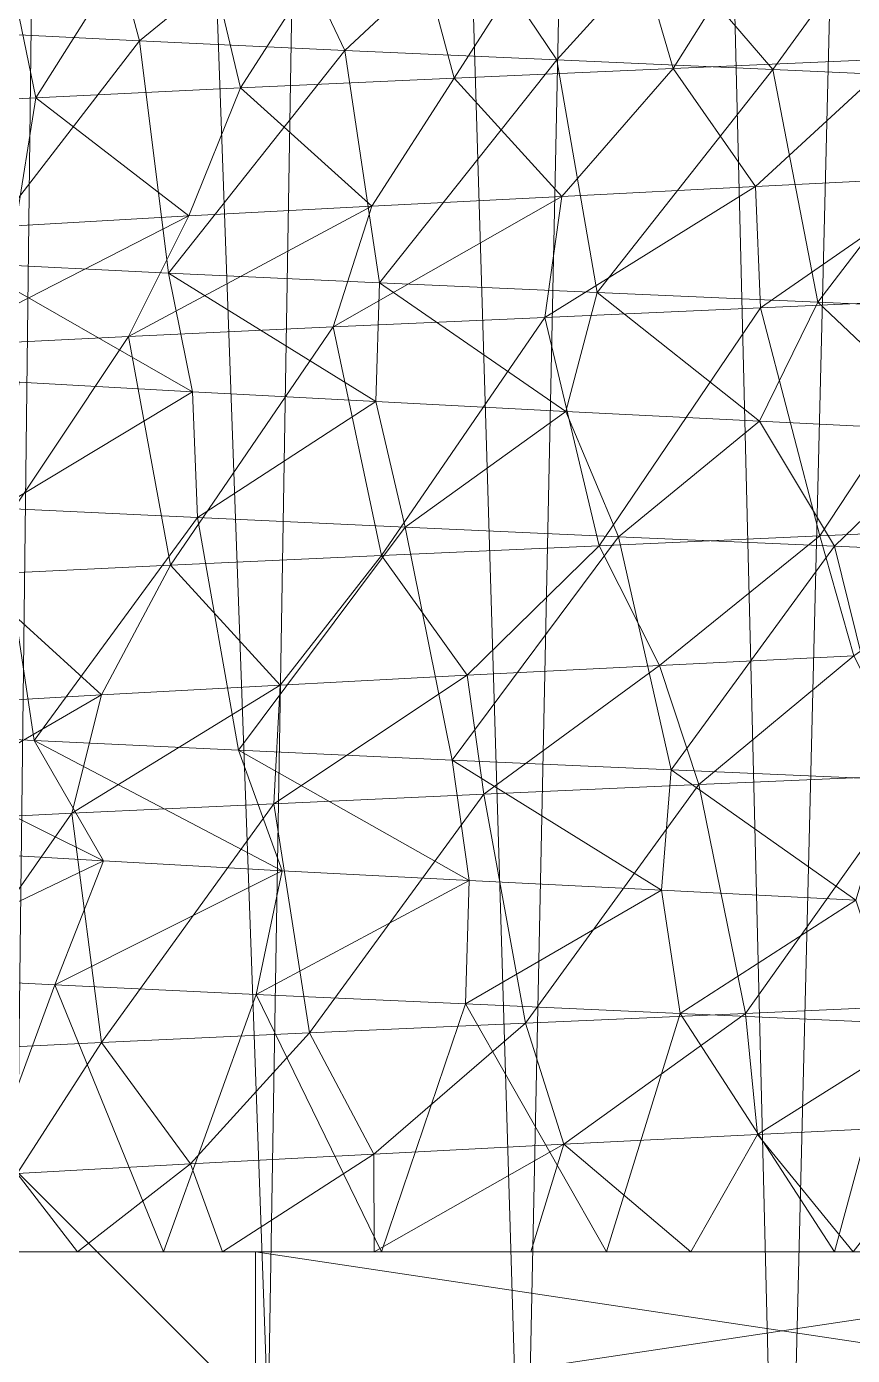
# Model space of a CAD drawing. Header units: millimetres. Extents: x -104 to 115, y -53 to 68.
# Drawn here: x -2.35 to 6.25, y 13.84 to 27.68 of the extents above; entities that cross this region are included whole.
import ezdxf

# ---------------------------------------------------------------- set-up
doc = ezdxf.new("R2010")
doc.units = ezdxf.units.MM

msp = doc.modelspace()

# ---------------------------------------------------------------- linework, layer by layer
at = {"color": 7, "lineweight": 0}
for points in [[(-2.447, 15.754, -53.666), (-1.823, 68.125, -53.847), (-4.637, 68.125, -52.899), (-2.447, 15.754, -53.666)], [(-2.447, 15.754, -1.181), (-4.637, 68.125, -1.948), (-1.823, 68.125, -1), (-2.447, 15.754, -1.181)], [(0.163, 13.143, -54.32), (-1.823, 68.125, -53.847), (-2.447, 15.754, -53.666), (0.163, 13.143, -54.32)], [(-2.447, 15.754, -1.181), (-1.823, 68.125, -1), (0.163, 13.143, -0.527), (-2.447, 15.754, -1.181)], [(0.163, 13.143, -54.32), (1.077, 68.125, -54.485), (-1.823, 68.125, -53.847), (0.163, 13.143, -54.32)], [(0.163, 13.143, -0.527), (-1.823, 68.125, -1), (1.077, 68.125, -0.361), (0.163, 13.143, -0.527)], [(2.825, 10.481, -54.715), (1.077, 68.125, -54.485), (0.163, 13.143, -54.32), (2.825, 10.481, -54.715)], [(0.163, 13.143, -0.527), (1.077, 68.125, -0.361), (2.825, 10.481, -0.132), (0.163, 13.143, -0.527)], [(2.825, 10.481, -54.715), (4.029, 68.125, -54.806), (1.077, 68.125, -54.485), (2.825, 10.481, -54.715)], [(2.825, 10.481, -0.132), (1.077, 68.125, -0.361), (4.029, 68.125, -0.04), (2.825, 10.481, -0.132)], [(2.825, 10.481, -0.132), (4.029, 68.125, -0.04), (5.513, 7.793, 0), (2.825, 10.481, -0.132)], [(5.513, 7.793, -54.847), (4.029, 68.125, -54.806), (2.825, 10.481, -54.715), (5.513, 7.793, -54.847)], [(5.513, 7.793, 0), (4.029, 68.125, -0.04), (6.998, 68.125, -0.04), (5.513, 7.793, 0)], [(5.513, 7.793, -54.847), (6.998, 68.125, -54.806), (4.029, 68.125, -54.806), (5.513, 7.793, -54.847)], [(5.513, 7.793, 0), (6.998, 68.125, -0.04), (8.201, 10.481, -0.132), (5.513, 7.793, 0)], [(8.201, 10.481, -54.715), (6.998, 68.125, -54.806), (5.513, 7.793, -54.847), (8.201, 10.481, -54.715)], [(2.097, 27.145, -44.918), (1.464, 29.519, -44.782), (3.684, 29.619, -45.154), (2.097, 27.145, -44.918)], [(2.097, 27.145, -44.918), (3.684, 29.619, -45.154), (4.378, 27.246, -45.212), (2.097, 27.145, -44.918)], [(4.378, 27.246, -45.212), (3.684, 29.619, -45.154), (5.934, 29.718, -45.244), (4.378, 27.246, -45.212)], [(4.378, 27.246, -45.212), (5.934, 29.718, -45.244), (6.678, 27.348, -45.21), (4.378, 27.246, -45.212)], [(-0.127, 27.044, -44.333), (-0.692, 29.42, -44.134), (1.464, 29.519, -44.782), (-0.127, 27.044, -44.333)], [(-0.127, 27.044, -44.333), (1.464, 29.519, -44.782), (2.097, 27.145, -44.918), (-0.127, 27.044, -44.333)], [(-2.257, 26.942, -43.466), (-2.749, 29.321, -43.218), (-0.692, 29.42, -44.134), (-2.257, 26.942, -43.466)], [(-2.257, 26.942, -43.466), (-0.692, 29.42, -44.134), (-0.127, 27.044, -44.333), (-2.257, 26.942, -43.466)], [(-4.258, 26.841, -42.332), (-2.749, 29.321, -43.218), (-2.257, 26.942, -43.466), (-4.258, 26.841, -42.332)], [(-1.176, 27.534, -10.901), (-1.534, 28.865, -13.471), (-3.205, 27.633, -11.876), (-1.176, 27.534, -10.901)], [(-1.176, 27.534, -10.901), (0.328, 28.764, -12.677), (-1.534, 28.865, -13.471), (-1.176, 27.534, -10.901)], [(0.96, 27.434, -10.189), (0.328, 28.764, -12.677), (-1.176, 27.534, -10.901), (0.96, 27.434, -10.189)], [(0.96, 27.434, -10.189), (2.276, 28.662, -12.131), (0.328, 28.764, -12.677), (0.96, 27.434, -10.189)], [(3.169, 27.335, -9.753), (2.276, 28.662, -12.131), (0.96, 27.434, -10.189), (3.169, 27.335, -9.753)], [(3.169, 27.335, -9.753), (4.278, 28.56, -11.841), (2.276, 28.662, -12.131), (3.169, 27.335, -9.753)], [(5.415, 27.236, -9.598), (4.278, 28.56, -11.841), (3.169, 27.335, -9.753), (5.415, 27.236, -9.598)], [(5.415, 27.236, -9.598), (6.302, 28.458, -11.812), (4.278, 28.56, -11.841), (5.415, 27.236, -9.598)], [(7.663, 27.136, -9.728), (6.302, 28.458, -11.812), (5.415, 27.236, -9.598), (7.663, 27.136, -9.728)], [(-2.964, 25.218, -11.743), (-1.176, 27.534, -10.901), (-3.205, 27.633, -11.876), (-2.964, 25.218, -11.743)], [(-0.874, 25.116, -10.782), (-1.176, 27.534, -10.901), (-2.964, 25.218, -11.743), (-0.874, 25.116, -10.782)], [(-0.874, 25.116, -10.782), (0.96, 27.434, -10.189), (-1.176, 27.534, -10.901), (-0.874, 25.116, -10.782)], [(1.322, 25.015, -10.098), (0.96, 27.434, -10.189), (-0.874, 25.116, -10.782), (1.322, 25.015, -10.098)], [(1.322, 25.015, -10.098), (3.169, 27.335, -9.753), (0.96, 27.434, -10.189), (1.322, 25.015, -10.098)], [(3.587, 24.913, -9.703), (3.169, 27.335, -9.753), (1.322, 25.015, -10.098), (3.587, 24.913, -9.703)], [(3.587, 24.913, -9.703), (5.415, 27.236, -9.598), (3.169, 27.335, -9.753), (3.587, 24.913, -9.703)], [(6.678, 27.348, -45.21), (5.236, 26.016, -43.052), (4.378, 27.246, -45.212), (6.678, 27.348, -45.21)], [(6.678, 27.348, -45.21), (7.257, 26.118, -42.957), (5.236, 26.016, -43.052), (6.678, 27.348, -45.21)], [(2.097, 27.145, -44.918), (1.242, 25.812, -42.46), (-0.127, 27.044, -44.333), (2.097, 27.145, -44.918)], [(2.097, 27.145, -44.918), (3.22, 25.914, -42.885), (1.242, 25.812, -42.46), (2.097, 27.145, -44.918)], [(4.378, 27.246, -45.212), (3.22, 25.914, -42.885), (2.097, 27.145, -44.918), (4.378, 27.246, -45.212)], [(4.378, 27.246, -45.212), (5.236, 26.016, -43.052), (3.22, 25.914, -42.885), (4.378, 27.246, -45.212)], [(5.885, 24.812, -9.602), (5.415, 27.236, -9.598), (3.587, 24.913, -9.703), (5.885, 24.812, -9.602)], [(5.885, 24.812, -9.602), (7.663, 27.136, -9.728), (5.415, 27.236, -9.598), (5.885, 24.812, -9.602)], [(8.177, 24.711, -9.798), (7.663, 27.136, -9.728), (5.885, 24.812, -9.602), (8.177, 24.711, -9.798)], [(-0.127, 27.044, -44.333), (-0.665, 25.711, -41.782), (-2.257, 26.942, -43.466), (-0.127, 27.044, -44.333)], [(-0.127, 27.044, -44.333), (1.242, 25.812, -42.46), (-0.665, 25.711, -41.782), (-0.127, 27.044, -44.333)], [(-2.257, 26.942, -43.466), (-2.468, 25.609, -40.863), (-4.258, 26.841, -42.332), (-2.257, 26.942, -43.466)], [(-2.257, 26.942, -43.466), (-0.665, 25.711, -41.782), (-2.468, 25.609, -40.863), (-2.257, 26.942, -43.466)], [(3.044, 24.654, -45.077), (3.22, 25.914, -42.885), (5.236, 26.016, -43.052), (3.044, 24.654, -45.077)], [(3.044, 24.654, -45.077), (5.236, 26.016, -43.052), (5.289, 24.753, -45.247), (3.044, 24.654, -45.077)], [(5.289, 24.753, -45.247), (5.236, 26.016, -43.052), (7.257, 26.118, -42.957), (5.289, 24.753, -45.247)], [(5.289, 24.753, -45.247), (7.257, 26.118, -42.957), (7.538, 24.853, -45.133), (5.289, 24.753, -45.247)], [(0.839, 24.555, -44.625), (1.242, 25.812, -42.46), (3.22, 25.914, -42.885), (0.839, 24.555, -44.625)], [(0.839, 24.555, -44.625), (3.22, 25.914, -42.885), (3.044, 24.654, -45.077), (0.839, 24.555, -44.625)], [(-1.292, 24.455, -43.898), (-0.665, 25.711, -41.782), (1.242, 25.812, -42.46), (-1.292, 24.455, -43.898)], [(-1.292, 24.455, -43.898), (1.242, 25.812, -42.46), (0.839, 24.555, -44.625), (-1.292, 24.455, -43.898)], [(-3.314, 24.356, -42.909), (-2.468, 25.609, -40.863), (-0.665, 25.711, -41.782), (-3.314, 24.356, -42.909)], [(-3.314, 24.356, -42.909), (-0.665, 25.711, -41.782), (-1.292, 24.455, -43.898), (-3.314, 24.356, -42.909)], [(-2.964, 25.218, -11.743), (-2.431, 23.981, -13.961), (-0.626, 23.879, -13.048), (-2.964, 25.218, -11.743)], [(-2.964, 25.218, -11.743), (-0.626, 23.879, -13.048), (-0.874, 25.116, -10.782), (-2.964, 25.218, -11.743)], [(-0.874, 25.116, -10.782), (-0.626, 23.879, -13.048), (1.283, 23.777, -12.375), (-0.874, 25.116, -10.782)], [(-0.874, 25.116, -10.782), (1.283, 23.777, -12.375), (1.322, 25.015, -10.098), (-0.874, 25.116, -10.782)], [(1.322, 25.015, -10.098), (1.283, 23.777, -12.375), (3.262, 23.675, -11.955), (1.322, 25.015, -10.098)], [(1.322, 25.015, -10.098), (3.262, 23.675, -11.955), (3.587, 24.913, -9.703), (1.322, 25.015, -10.098)], [(3.587, 24.913, -9.703), (3.262, 23.675, -11.955), (5.279, 23.574, -11.794), (3.587, 24.913, -9.703)], [(3.587, 24.913, -9.703), (5.279, 23.574, -11.794), (5.885, 24.812, -9.602), (3.587, 24.913, -9.703)], [(5.885, 24.812, -9.602), (5.279, 23.574, -11.794), (7.3, 23.472, -11.894), (5.885, 24.812, -9.602)], [(5.905, 22.378, -45.244), (5.289, 24.753, -45.247), (7.538, 24.853, -45.133), (5.905, 22.378, -45.244)], [(5.885, 24.812, -9.602), (7.3, 23.472, -11.894), (8.177, 24.711, -9.798), (5.885, 24.812, -9.602)], [(5.905, 22.378, -45.244), (7.538, 24.853, -45.133), (8.197, 22.479, -45.045), (5.905, 22.378, -45.244)], [(1.341, 22.175, -44.753), (0.839, 24.555, -44.625), (3.044, 24.654, -45.077), (1.341, 22.175, -44.753)], [(1.341, 22.175, -44.753), (3.044, 24.654, -45.077), (3.607, 22.276, -45.146), (1.341, 22.175, -44.753)], [(3.607, 22.276, -45.146), (3.044, 24.654, -45.077), (5.289, 24.753, -45.247), (3.607, 22.276, -45.146)], [(3.607, 22.276, -45.146), (5.289, 24.753, -45.247), (5.905, 22.378, -45.244), (3.607, 22.276, -45.146)], [(-0.855, 22.073, -44.072), (-1.292, 24.455, -43.898), (0.839, 24.555, -44.625), (-0.855, 22.073, -44.072)], [(-0.855, 22.073, -44.072), (0.839, 24.555, -44.625), (1.341, 22.175, -44.753), (-0.855, 22.073, -44.072)], [(-2.946, 21.972, -43.113), (-3.314, 24.356, -42.909), (-1.292, 24.455, -43.898), (-2.946, 21.972, -43.113)], [(-2.946, 21.972, -43.113), (-1.292, 24.455, -43.898), (-0.855, 22.073, -44.072), (-2.946, 21.972, -43.113)], [(-2.637, 22.668, -11.571), (-0.626, 23.879, -13.048), (-2.431, 23.981, -13.961), (-2.637, 22.668, -11.571)], [(-0.574, 22.569, -10.67), (-0.626, 23.879, -13.048), (-2.637, 22.668, -11.571), (-0.574, 22.569, -10.67)], [(-0.574, 22.569, -10.67), (1.283, 23.777, -12.375), (-0.626, 23.879, -13.048), (-0.574, 22.569, -10.67)], [(1.587, 22.47, -10.036), (1.283, 23.777, -12.375), (-0.574, 22.569, -10.67), (1.587, 22.47, -10.036)], [(1.587, 22.47, -10.036), (3.262, 23.675, -11.955), (1.283, 23.777, -12.375), (1.587, 22.47, -10.036)], [(3.81, 22.37, -9.68), (3.262, 23.675, -11.955), (1.587, 22.47, -10.036), (3.81, 22.37, -9.68)], [(3.81, 22.37, -9.68), (5.279, 23.574, -11.794), (3.262, 23.675, -11.955), (3.81, 22.37, -9.68)], [(6.06, 22.271, -9.607), (5.279, 23.574, -11.794), (3.81, 22.37, -9.68), (6.06, 22.271, -9.607)], [(6.06, 22.271, -9.607), (7.3, 23.472, -11.894), (5.279, 23.574, -11.794), (6.06, 22.271, -9.607)], [(8.301, 22.172, -9.818), (7.3, 23.472, -11.894), (6.06, 22.271, -9.607), (8.301, 22.172, -9.818)], [(-2.275, 20.247, -11.39), (-2.637, 22.668, -11.571), (-4.275, 20.349, -12.526), (-2.275, 20.247, -11.39)], [(-2.275, 20.247, -11.39), (-0.574, 22.569, -10.67), (-2.637, 22.668, -11.571), (-2.275, 20.247, -11.39)], [(-0.146, 20.146, -10.52), (-0.574, 22.569, -10.67), (-2.275, 20.247, -11.39), (-0.146, 20.146, -10.52)], [(-0.146, 20.146, -10.52), (1.587, 22.47, -10.036), (-0.574, 22.569, -10.67), (-0.146, 20.146, -10.52)], [(2.078, 20.045, -9.932), (1.587, 22.47, -10.036), (-0.146, 20.146, -10.52), (2.078, 20.045, -9.932)], [(2.078, 20.045, -9.932), (3.81, 22.37, -9.68), (1.587, 22.47, -10.036), (2.078, 20.045, -9.932)], [(8.197, 22.479, -45.045), (6.259, 21.131, -43.037), (5.905, 22.378, -45.244), (8.197, 22.479, -45.045)], [(4.358, 19.943, -9.636), (3.81, 22.37, -9.68), (2.078, 20.045, -9.932), (4.358, 19.943, -9.636)], [(5.905, 22.378, -45.244), (4.236, 21.029, -43.002), (3.607, 22.276, -45.146), (5.905, 22.378, -45.244)], [(4.358, 19.943, -9.636), (6.06, 22.271, -9.607), (3.81, 22.37, -9.68), (4.358, 19.943, -9.636)], [(5.905, 22.378, -45.244), (6.259, 21.131, -43.037), (4.236, 21.029, -43.002), (5.905, 22.378, -45.244)], [(1.341, 22.175, -44.753), (0.287, 20.826, -42.155), (-0.855, 22.073, -44.072), (1.341, 22.175, -44.753)], [(1.341, 22.175, -44.753), (2.234, 20.928, -42.707), (0.287, 20.826, -42.155), (1.341, 22.175, -44.753)], [(3.607, 22.276, -45.146), (2.234, 20.928, -42.707), (1.341, 22.175, -44.753), (3.607, 22.276, -45.146)], [(3.607, 22.276, -45.146), (4.236, 21.029, -43.002), (2.234, 20.928, -42.707), (3.607, 22.276, -45.146)], [(6.658, 19.842, -9.635), (6.06, 22.271, -9.607), (4.358, 19.943, -9.636), (6.658, 19.842, -9.635)], [(6.658, 19.842, -9.635), (8.301, 22.172, -9.818), (6.06, 22.271, -9.607), (6.658, 19.842, -9.635)], [(-0.855, 22.073, -44.072), (-1.572, 20.724, -41.357), (-2.946, 21.972, -43.113), (-0.855, 22.073, -44.072)], [(-0.855, 22.073, -44.072), (0.287, 20.826, -42.155), (-1.572, 20.724, -41.357), (-0.855, 22.073, -44.072)], [(-2.946, 21.972, -43.113), (-1.572, 20.724, -41.357), (-3.312, 20.622, -40.325), (-2.946, 21.972, -43.113)], [(4.645, 19.789, -45.227), (4.236, 21.029, -43.002), (6.259, 21.131, -43.037), (4.645, 19.789, -45.227)], [(4.645, 19.789, -45.227), (6.259, 21.131, -43.037), (6.896, 19.888, -45.195), (4.645, 19.789, -45.227)], [(0.22, 19.59, -44.444), (0.287, 20.826, -42.155), (2.234, 20.928, -42.707), (0.22, 19.59, -44.444)], [(0.22, 19.59, -44.444), (2.234, 20.928, -42.707), (2.408, 19.689, -44.976), (0.22, 19.59, -44.444)], [(2.408, 19.689, -44.976), (2.234, 20.928, -42.707), (4.236, 21.029, -43.002), (2.408, 19.689, -44.976)], [(2.408, 19.689, -44.976), (4.236, 21.029, -43.002), (4.645, 19.789, -45.227), (2.408, 19.689, -44.976)], [(-1.883, 19.491, -43.641), (-1.572, 20.724, -41.357), (0.287, 20.826, -42.155), (-1.883, 19.491, -43.641)], [(-1.883, 19.491, -43.641), (0.287, 20.826, -42.155), (0.22, 19.59, -44.444), (-1.883, 19.491, -43.641)], [(-3.869, 19.392, -42.58), (-3.312, 20.622, -40.325), (-1.572, 20.724, -41.357), (-3.869, 19.392, -42.58)], [(-3.869, 19.392, -42.58), (-1.572, 20.724, -41.357), (-1.883, 19.491, -43.641), (-3.869, 19.392, -42.58)], [(-4.275, 20.349, -12.526), (-3.295, 19.096, -14.51), (-1.553, 18.994, -13.48), (-4.275, 20.349, -12.526)], [(-4.275, 20.349, -12.526), (-1.553, 18.994, -13.48), (-2.275, 20.247, -11.39), (-4.275, 20.349, -12.526)], [(-2.275, 20.247, -11.39), (-1.553, 18.994, -13.48), (0.308, 18.892, -12.684), (-2.275, 20.247, -11.39)], [(-2.275, 20.247, -11.39), (0.308, 18.892, -12.684), (-0.146, 20.146, -10.52), (-2.275, 20.247, -11.39)], [(-0.146, 20.146, -10.52), (0.308, 18.892, -12.684), (2.255, 18.791, -12.135), (-0.146, 20.146, -10.52)], [(-0.146, 20.146, -10.52), (2.255, 18.791, -12.135), (2.078, 20.045, -9.932), (-0.146, 20.146, -10.52)], [(2.078, 20.045, -9.932), (2.255, 18.791, -12.135), (4.257, 18.689, -11.843), (2.078, 20.045, -9.932)], [(2.078, 20.045, -9.932), (4.257, 18.689, -11.843), (4.358, 19.943, -9.636), (2.078, 20.045, -9.932)], [(4.358, 19.943, -9.636), (4.257, 18.689, -11.843), (6.28, 18.587, -11.811), (4.358, 19.943, -9.636)], [(4.358, 19.943, -9.636), (6.28, 18.587, -11.811), (6.658, 19.842, -9.635), (4.358, 19.943, -9.636)], [(2.84, 17.306, -45.047), (2.408, 19.689, -44.976), (4.645, 19.789, -45.227), (2.84, 17.306, -45.047)], [(2.84, 17.306, -45.047), (4.645, 19.789, -45.227), (5.131, 17.407, -45.244), (2.84, 17.306, -45.047)], [(5.131, 17.407, -45.244), (4.645, 19.789, -45.227), (6.896, 19.888, -45.195), (5.131, 17.407, -45.244)], [(5.131, 17.407, -45.244), (6.896, 19.888, -45.195), (7.429, 17.509, -45.145), (5.131, 17.407, -45.244)], [(0.593, 17.204, -44.556), (0.22, 19.59, -44.444), (2.408, 19.689, -44.976), (0.593, 17.204, -44.556)], [(0.593, 17.204, -44.556), (2.408, 19.689, -44.976), (2.84, 17.306, -45.047), (0.593, 17.204, -44.556)], [(-1.572, 17.103, -43.78), (-1.883, 19.491, -43.641), (0.22, 19.59, -44.444), (-1.572, 17.103, -43.78)], [(-1.572, 17.103, -43.78), (0.22, 19.59, -44.444), (0.593, 17.204, -44.556), (-1.572, 17.103, -43.78)], [(-3.619, 17.002, -42.731), (-3.869, 19.392, -42.58), (-1.883, 19.491, -43.641), (-3.619, 17.002, -42.731)], [(-3.619, 17.002, -42.731), (-1.883, 19.491, -43.641), (-1.572, 17.103, -43.78), (-3.619, 17.002, -42.731)], [(-4.032, 17.803, -12.369), (-1.553, 18.994, -13.48), (-3.295, 19.096, -14.51), (-4.032, 17.803, -12.369)], [(-2.058, 17.704, -11.286), (-1.553, 18.994, -13.48), (-4.032, 17.803, -12.369), (-2.058, 17.704, -11.286)], [(-2.058, 17.704, -11.286), (0.308, 18.892, -12.684), (-1.553, 18.994, -13.48), (-2.058, 17.704, -11.286)], [(0.036, 17.604, -10.461), (0.308, 18.892, -12.684), (-2.058, 17.704, -11.286), (0.036, 17.604, -10.461)], [(0.036, 17.604, -10.461), (2.255, 18.791, -12.135), (0.308, 18.892, -12.684), (0.036, 17.604, -10.461)], [(2.218, 17.505, -9.905), (2.255, 18.791, -12.135), (0.036, 17.604, -10.461), (2.218, 17.505, -9.905)], [(2.218, 17.505, -9.905), (4.257, 18.689, -11.843), (2.255, 18.791, -12.135), (2.218, 17.505, -9.905)], [(4.452, 17.406, -9.63), (4.257, 18.689, -11.843), (2.218, 17.505, -9.905), (4.452, 17.406, -9.63)], [(4.452, 17.406, -9.63), (6.28, 18.587, -11.811), (4.257, 18.689, -11.843), (4.452, 17.406, -9.63)], [(6.704, 17.306, -9.638), (6.28, 18.587, -11.811), (4.452, 17.406, -9.63), (6.704, 17.306, -9.638)], [(-4.032, 17.803, -12.369), (-3.082, 14.923, -11.807), (-2.058, 17.704, -11.286), (-4.032, 17.803, -12.369)], [(-2.058, 17.704, -11.286), (-3.082, 14.923, -11.807), (-0.928, 14.923, -10.803), (-2.058, 17.704, -11.286)], [(-2.058, 17.704, -11.286), (-0.928, 14.923, -10.803), (0.036, 17.604, -10.461), (-2.058, 17.704, -11.286)], [(0.036, 17.604, -10.461), (-0.928, 14.923, -10.803), (1.341, 14.923, -10.093), (0.036, 17.604, -10.461)], [(0.036, 17.604, -10.461), (1.341, 14.923, -10.093), (2.218, 17.505, -9.905), (0.036, 17.604, -10.461)], [(2.218, 17.505, -9.905), (1.341, 14.923, -10.093), (3.684, 14.923, -9.692), (2.218, 17.505, -9.905)], [(2.218, 17.505, -9.905), (3.684, 14.923, -9.692), (4.452, 17.406, -9.63), (2.218, 17.505, -9.905)], [(7.429, 17.509, -45.145), (5.258, 16.145, -43.053), (5.131, 17.407, -45.244), (7.429, 17.509, -45.145)], [(7.429, 17.509, -45.145), (7.279, 16.246, -42.955), (5.258, 16.145, -43.053), (7.429, 17.509, -45.145)], [(2.84, 17.306, -45.047), (1.262, 15.941, -42.465), (0.593, 17.204, -44.556), (2.84, 17.306, -45.047)], [(2.84, 17.306, -45.047), (3.241, 16.043, -42.889), (1.262, 15.941, -42.465), (2.84, 17.306, -45.047)], [(5.131, 17.407, -45.244), (3.241, 16.043, -42.889), (2.84, 17.306, -45.047), (5.131, 17.407, -45.244)], [(5.131, 17.407, -45.244), (5.258, 16.145, -43.053), (3.241, 16.043, -42.889), (5.131, 17.407, -45.244)], [(4.452, 17.406, -9.63), (3.684, 14.923, -9.692), (6.06, 14.923, -9.607), (4.452, 17.406, -9.63)], [(4.452, 17.406, -9.63), (6.06, 14.923, -9.607), (6.704, 17.306, -9.638), (4.452, 17.406, -9.63)], [(6.704, 17.306, -9.638), (6.06, 14.923, -9.607), (8.426, 14.923, -9.838), (6.704, 17.306, -9.638)], [(0.593, 17.204, -44.556), (-0.645, 15.839, -41.79), (-1.572, 17.103, -43.78), (0.593, 17.204, -44.556)], [(0.593, 17.204, -44.556), (1.262, 15.941, -42.465), (-0.645, 15.839, -41.79), (0.593, 17.204, -44.556)], [(-1.572, 17.103, -43.78), (-2.45, 15.738, -40.874), (-3.619, 17.002, -42.731), (-1.572, 17.103, -43.78)], [(-1.572, 17.103, -43.78), (-0.645, 15.839, -41.79), (-2.45, 15.738, -40.874), (-1.572, 17.103, -43.78)], [(6.252, 14.923, -45.233), (5.258, 16.145, -43.053), (7.279, 16.246, -42.955), (6.252, 14.923, -45.233)], [(5.258, 16.145, -43.053), (4.563, 14.923, -45.093), (3.241, 16.043, -42.889), (5.258, 16.145, -43.053)], [(4.563, 14.923, -45.093), (5.258, 16.145, -43.053), (6.252, 14.923, -45.233), (4.563, 14.923, -45.093)], [(1.262, 15.941, -42.465), (-0.312, 14.923, -43.714), (-0.645, 15.839, -41.79), (1.262, 15.941, -42.465)], [(1.262, 15.941, -42.465), (1.265, 14.923, -44.332), (-0.312, 14.923, -43.714), (1.262, 15.941, -42.465)], [(3.241, 16.043, -42.889), (1.265, 14.923, -44.332), (1.262, 15.941, -42.465), (3.241, 16.043, -42.889)], [(3.241, 16.043, -42.889), (2.896, 14.923, -44.792), (1.265, 14.923, -44.332), (3.241, 16.043, -42.889)], [(3.241, 16.043, -42.889), (4.563, 14.923, -45.093), (2.896, 14.923, -44.792), (3.241, 16.043, -42.889)], [(-2.447, 15.754, -53.666), (-49.333, 15.843, -53.639), (0.163, 13.143, -54.32), (-2.447, 15.754, -53.666)], [(-0.645, 15.839, -41.79), (-1.822, 14.923, -42.945), (-2.45, 15.738, -40.874), (-0.645, 15.839, -41.79)], [(-0.645, 15.839, -41.79), (-0.312, 14.923, -43.714), (-1.822, 14.923, -42.945), (-0.645, 15.839, -41.79)], [(0.163, 13.143, -0.527), (-49.333, 14.412, -0.811), (-2.447, 15.754, -1.181), (0.163, 13.143, -0.527)], [(-2.45, 15.738, -40.874), (-1.822, 14.923, -42.945), (-3.246, 14.923, -42.033), (-2.45, 15.738, -40.874)], [(-11.681, 14.923, -22.722), (-10.118, 14.923, -27.423), (0.029, 14.923, -24.681), (-11.681, 14.923, -22.722)], [(-11.681, 14.923, -22.722), (0.029, 14.923, -24.681), (-10.902, 14.923, -20.476), (-11.681, 14.923, -22.722)], [(-10.902, 14.923, -20.476), (0.029, 14.923, -24.681), (-9.832, 14.923, -18.353), (-10.902, 14.923, -20.476)], [(-10.048, 14.923, -30.792), (0.029, 14.923, -30.166), (-10.173, 14.923, -29.111), (-10.048, 14.923, -30.792)], [(-10.173, 14.923, -29.111), (0.029, 14.923, -30.166), (-10.118, 14.923, -27.423), (-10.173, 14.923, -29.111)], [(-10.118, 14.923, -27.423), (0.029, 14.923, -30.166), (0.029, 14.923, -24.681), (-10.118, 14.923, -27.423)], [(-9.744, 14.923, -32.451), (0.029, 14.923, -30.166), (-10.048, 14.923, -30.792), (-9.744, 14.923, -32.451)], [(-9.832, 14.923, -18.353), (0.029, 14.923, -24.681), (-8.489, 14.923, -16.392), (-9.832, 14.923, -18.353)], [(-9.266, 14.923, -34.073), (0.029, 14.923, -30.166), (-9.744, 14.923, -32.451), (-9.266, 14.923, -34.073)], [(-8.622, 14.923, -35.634), (0.029, 14.923, -30.166), (-9.266, 14.923, -34.073), (-8.622, 14.923, -35.634)], [(-7.822, 14.923, -37.118), (0.029, 14.923, -30.166), (-8.622, 14.923, -35.634), (-7.822, 14.923, -37.118)], [(-8.489, 14.923, -16.392), (0.029, 14.923, -24.681), (-6.896, 14.923, -14.627), (-8.489, 14.923, -16.392)], [(-6.871, 14.923, -38.514), (0.029, 14.923, -30.166), (-7.822, 14.923, -37.118), (-6.871, 14.923, -38.514)], [(-6.896, 14.923, -14.627), (0.029, 14.923, -24.681), (-5.083, 14.923, -13.09), (-6.896, 14.923, -14.627)], [(-5.781, 14.923, -39.81), (0.029, 14.923, -30.166), (-6.871, 14.923, -38.514), (-5.781, 14.923, -39.81)], [(-4.569, 14.923, -40.985), (0.029, 14.923, -30.166), (-5.781, 14.923, -39.81), (-4.569, 14.923, -40.985)], [(-5.083, 14.923, -13.09), (0.029, 14.923, -24.681), (-3.082, 14.923, -11.807), (-5.083, 14.923, -13.09)], [(-3.246, 14.923, -42.033), (0.029, 14.923, -30.166), (-4.569, 14.923, -40.985), (-3.246, 14.923, -42.033)], [(-1.822, 14.923, -42.945), (0.029, 14.923, -30.166), (-3.246, 14.923, -42.033), (-1.822, 14.923, -42.945)], [(-3.082, 14.923, -11.807), (0.029, 14.923, -24.681), (-0.928, 14.923, -10.803), (-3.082, 14.923, -11.807)], [(-0.312, 14.923, -43.714), (0.029, 14.923, -30.166), (-1.822, 14.923, -42.945), (-0.312, 14.923, -43.714)], [(-0.928, 14.923, -10.803), (0.029, 14.923, -24.681), (1.341, 14.923, -10.093), (-0.928, 14.923, -10.803)], [(1.265, 14.923, -44.332), (0.029, 14.923, -30.166), (-0.312, 14.923, -43.714), (1.265, 14.923, -44.332)], [(1.341, 14.923, -10.093), (0.029, 14.923, -24.681), (3.684, 14.923, -9.692), (1.341, 14.923, -10.093)], [(3.684, 14.923, -9.692), (0.029, 14.923, -24.681), (6.06, 14.923, -9.607), (3.684, 14.923, -9.692)], [(6.06, 14.923, -9.607), (0.029, 14.923, -24.681), (10.998, 14.923, -24.681), (6.06, 14.923, -9.607)], [(4.563, 14.923, -45.093), (10.998, 14.923, -30.166), (0.029, 14.923, -30.166), (4.563, 14.923, -45.093)], [(4.563, 14.923, -45.093), (0.029, 14.923, -30.166), (2.896, 14.923, -44.792), (4.563, 14.923, -45.093)], [(2.896, 14.923, -44.792), (0.029, 14.923, -30.166), (1.265, 14.923, -44.332), (2.896, 14.923, -44.792)], [(0.029, 14.923, -24.681), (0.029, 14.923, -30.166), (0.029, 13.278, -24.681), (0.029, 14.923, -24.681)], [(0.029, 13.278, -24.681), (0.029, 14.923, -30.166), (0.029, 13.278, -30.166), (0.029, 13.278, -24.681)], [(10.998, 13.278, -30.166), (0.029, 13.278, -30.166), (0.029, 14.923, -30.166), (10.998, 13.278, -30.166)], [(10.998, 13.278, -30.166), (0.029, 14.923, -30.166), (10.998, 14.923, -30.166), (10.998, 13.278, -30.166)], [(0.029, 13.278, -24.681), (10.998, 13.278, -24.681), (10.998, 14.923, -24.681), (0.029, 13.278, -24.681)], [(0.029, 13.278, -24.681), (10.998, 14.923, -24.681), (0.029, 14.923, -24.681), (0.029, 13.278, -24.681)], [(6.252, 14.923, -45.233), (10.998, 14.923, -30.166), (4.563, 14.923, -45.093), (6.252, 14.923, -45.233)], [(6.06, 14.923, -9.607), (10.998, 14.923, -24.681), (8.426, 14.923, -9.838), (6.06, 14.923, -9.607)]]:
    msp.add_polyline3d(points, dxfattribs=at)

doc.saveas('drawing.dxf')
